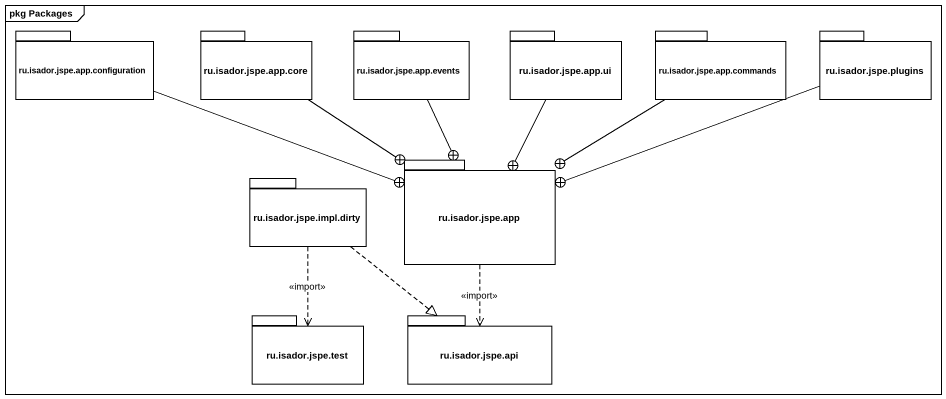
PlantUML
@startuml
mainframe pkg Packages
package "ru.isador.jspe.app.configuration" as ru_isador_jspe_app {
}
package "ru.isador.jspe.app.core" as ru_isador_jspe_app_core {
}
package "ru.isador.jspe.app.events" as ru_isador_jspe_app_events {
}
package "ru.isador.jspe.app.ui" as ru_isador_jspe_app_ui {
}
package "ru.isador.jspe.app.commands" as ru_isador_jspe_app_commands {
}
package "ru.isador.jspe.plugins" as ru_isador_jspe_plugins {
}
package "ru.isador.jspe.impl.dirty" as ru_isador_jspe_impl_dirty {
}
package "ru.isador.jspe.app" as ru_isador_jspe_app_2 {
}
package "ru.isador.jspe.test" as ru_isador_jspe_test {
}
package "ru.isador.jspe.api" as ru_isador_jspe_api {
}
ru_isador_jspe_app -right-+ ru_isador_jspe_app_2
ru_isador_jspe_app_core --+ ru_isador_jspe_app_2
ru_isador_jspe_app_events --+ ru_isador_jspe_app_2
ru_isador_jspe_app_ui --+ ru_isador_jspe_app_2
ru_isador_jspe_app_commands --+ ru_isador_jspe_app_2
ru_isador_jspe_plugins -left-+ ru_isador_jspe_app_2
ru_isador_jspe_impl_dirty ..> ru_isador_jspe_test : <<import>>
ru_isador_jspe_impl_dirty ..|> ru_isador_jspe_api
ru_isador_jspe_app_2 ..> ru_isador_jspe_api : <<import>>
@enduml
